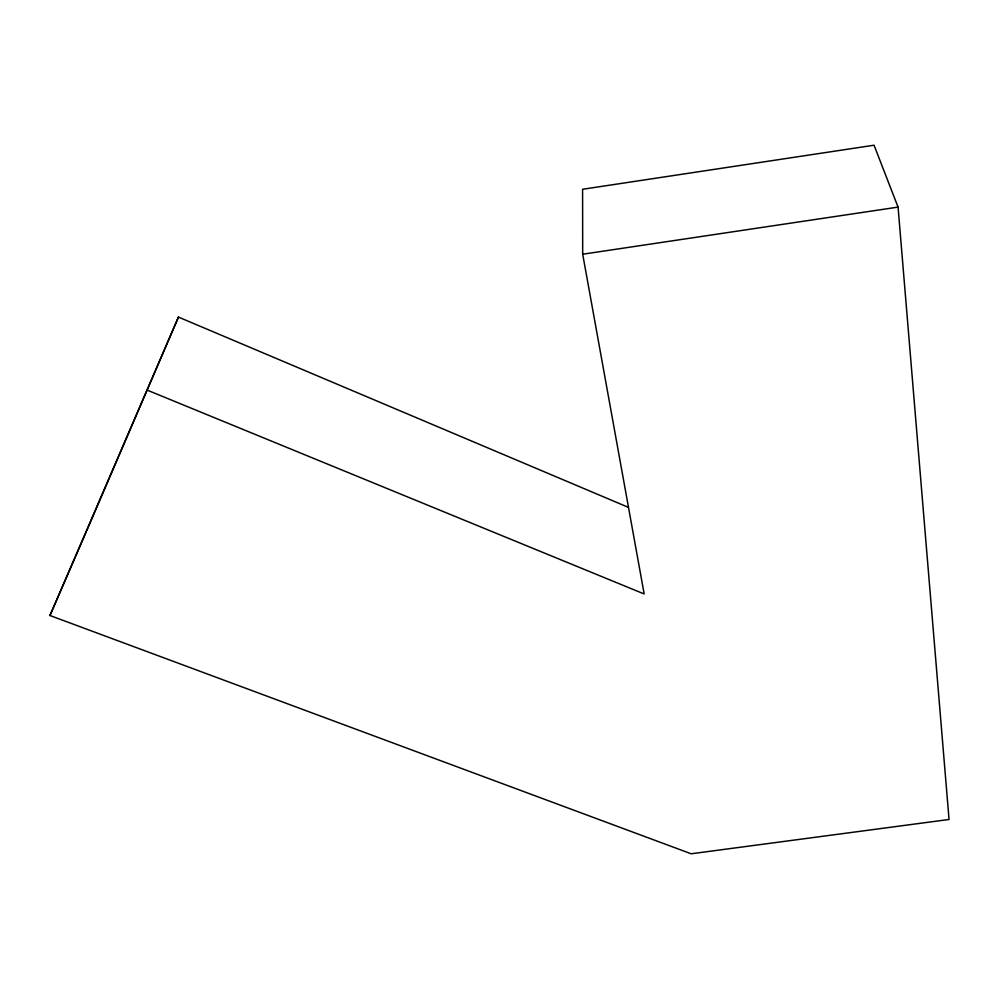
<?xml version="1.0" encoding="UTF-8"?>
<svg xmlns="http://www.w3.org/2000/svg" width="999" height="999" viewBox="0 0 999 999"><rect width="100%" height="100%" fill="white"/><g stroke="black" fill="none" stroke-linecap="round" stroke-linejoin="round"><path stroke-width="1.5" d="M146.753 389.947L644.168 593.968L582.692 254.221L582.592 189.273L874.05 145.217L898.064 207.105L949.05 819.48L691.171 853.783L49.95 615.509L178.446 317.083L628.396 507.355M86.838 530.481L178.446 317.083M49.95 615.509L86.226 531.905M582.692 254.221L898.064 207.105"/></g></svg>
